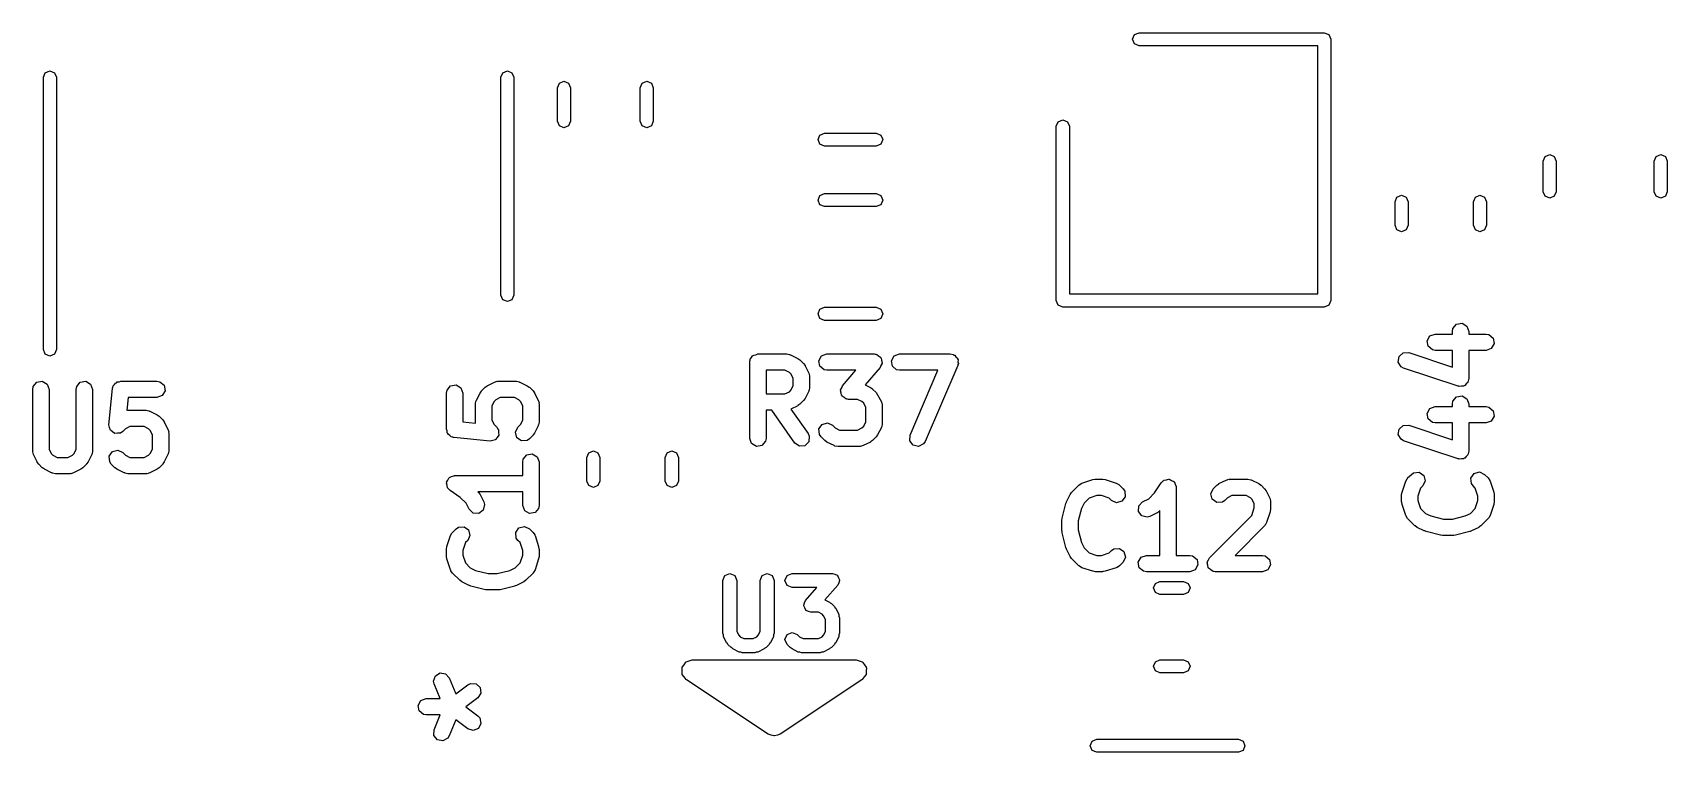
# Model space of a CAD drawing. Extents: x 72 to 186, y -144 to -85.
# Drawn here: x 168.09 to 183.1, y -103.65 to -97.04 of the extents above; entities that cross this region are included whole.
import ezdxf

# ---------------------------------------------------------------- set-up
doc = ezdxf.new("R2010")
doc.units = 0
doc.layers.add('BLACK', color=7, linetype='CONTINUOUS')

msp = doc.modelspace()

# ---------------------------------------------------------------- linework, layer by layer
at = {"layer": 'BLACK', "linetype": 'CONTINUOUS'}
for p, q in [((178.19, -97.1), (178.208, -97.0576)), ((178.208, -97.1424), (178.19, -97.1)), ((178.208, -97.0576), (178.25, -97.04)), ((178.25, -97.04), (179.95, -97.04)), ((179.95, -97.04), (179.992, -97.0576)), ((179.992, -97.0576), (180.01, -97.1)), ((180.01, -97.1), (180.01, -97.2)), ((178.25, -97.16), (178.208, -97.1424)), ((179.89, -97.16), (178.25, -97.16)), ((179.89, -97.2), (179.89, -97.16)), ((179.89, -99.44), (179.89, -97.2)), ((180.01, -97.2), (180.01, -99.5)), ((168.208, -97.4076), (168.25, -97.39)), ((168.25, -97.39), (168.292, -97.4076)), ((172.408, -97.4076), (172.45, -97.39)), ((172.45, -97.39), (172.492, -97.4076)), ((168.19, -97.45), (168.208, -97.4076)), ((168.19, -99.95), (168.19, -97.45)), ((168.292, -97.4076), (168.31, -97.45)), ((168.31, -97.45), (168.31, -99.95)), ((172.39, -97.45), (172.408, -97.4076)), ((172.39, -99.45), (172.39, -97.45)), ((172.492, -97.4076), (172.51, -97.45)), ((172.51, -97.45), (172.51, -99.45)), ((172.91, -97.5464), (172.928, -97.5039)), ((172.91, -97.8536), (172.91, -97.5464)), ((172.928, -97.5039), (172.97, -97.4864)), ((172.97, -97.4864), (173.012, -97.5039)), ((173.012, -97.5039), (173.03, -97.5464)), ((173.03, -97.5464), (173.03, -97.8536)), ((173.67, -97.5464), (173.688, -97.5039)), ((173.67, -97.8536), (173.67, -97.5464)), ((173.688, -97.5039), (173.73, -97.4864)), ((173.73, -97.4864), (173.772, -97.5039)), ((173.772, -97.5039), (173.79, -97.5464)), ((173.79, -97.5464), (173.79, -97.8536)), ((177.508, -97.8576), (177.55, -97.84)), ((177.55, -97.84), (177.592, -97.8576)), ((172.928, -97.8961), (172.91, -97.8536)), ((172.97, -97.9136), (172.928, -97.8961)), ((173.012, -97.8961), (172.97, -97.9136)), ((173.03, -97.8536), (173.012, -97.8961)), ((173.688, -97.8961), (173.67, -97.8536)), ((173.73, -97.9136), (173.688, -97.8961)), ((173.772, -97.8961), (173.73, -97.9136)), ((173.79, -97.8536), (173.772, -97.8961)), ((175.303, -98.0225), (175.32, -97.9801)), ((175.32, -97.9801), (175.363, -97.9625)), ((175.363, -97.9625), (175.837, -97.9625)), ((175.837, -97.9625), (175.88, -97.9801)), ((175.88, -97.9801), (175.897, -98.0225)), ((177.49, -97.9), (177.508, -97.8576)), ((177.49, -99.4), (177.49, -97.9)), ((177.592, -97.8576), (177.61, -97.9)), ((177.61, -97.9), (177.61, -99.4)), ((175.32, -98.0649), (175.303, -98.0225)), ((175.363, -98.0825), (175.32, -98.0649)), ((175.837, -98.0825), (175.363, -98.0825)), ((175.88, -98.0649), (175.837, -98.0825)), ((175.897, -98.0225), (175.88, -98.0649)), ((181.96, -98.2194), (181.978, -98.177)), ((181.96, -98.5006), (181.96, -98.2194)), ((181.978, -98.177), (182.02, -98.1594)), ((182.02, -98.1594), (182.062, -98.177)), ((182.062, -98.177), (182.08, -98.2194)), ((182.08, -98.2194), (182.08, -98.5006)), ((182.98, -98.2194), (182.998, -98.177)), ((182.98, -98.5006), (182.98, -98.2194)), ((182.998, -98.177), (183.04, -98.1594)), ((183.04, -98.1594), (183.082, -98.177)), ((183.082, -98.177), (183.1, -98.2194)), ((183.1, -98.2194), (183.1, -98.5006)), ((175.303, -98.5775), (175.32, -98.5351)), ((175.32, -98.6199), (175.303, -98.5775)), ((175.32, -98.5351), (175.363, -98.5175)), ((175.363, -98.5175), (175.837, -98.5175)), ((175.837, -98.5175), (175.88, -98.5351)), ((175.88, -98.5351), (175.897, -98.5775)), ((175.897, -98.5775), (175.88, -98.6199)), ((180.6, -98.5922), (180.618, -98.5497)), ((180.6, -98.8078), (180.6, -98.5922)), ((180.618, -98.5497), (180.66, -98.5322)), ((180.66, -98.5322), (180.702, -98.5497)), ((180.702, -98.5497), (180.72, -98.5922)), ((180.72, -98.5922), (180.72, -98.8078)), ((181.32, -98.5922), (181.338, -98.5497)), ((181.32, -98.8078), (181.32, -98.5922)), ((181.338, -98.5497), (181.38, -98.5322)), ((181.38, -98.5322), (181.422, -98.5497)), ((181.422, -98.5497), (181.44, -98.5922)), ((181.44, -98.5922), (181.44, -98.8078)), ((181.978, -98.543), (181.96, -98.5006)), ((182.02, -98.5606), (181.978, -98.543)), ((182.062, -98.543), (182.02, -98.5606)), ((182.08, -98.5006), (182.062, -98.543)), ((182.998, -98.543), (182.98, -98.5006)), ((183.04, -98.5606), (182.998, -98.543)), ((183.082, -98.543), (183.04, -98.5606)), ((183.1, -98.5006), (183.082, -98.543)), ((175.363, -98.6375), (175.32, -98.6199)), ((175.837, -98.6375), (175.363, -98.6375)), ((175.88, -98.6199), (175.837, -98.6375)), ((180.618, -98.8503), (180.6, -98.8078)), ((180.66, -98.8678), (180.618, -98.8503)), ((180.702, -98.8503), (180.66, -98.8678)), ((180.72, -98.8078), (180.702, -98.8503)), ((181.338, -98.8503), (181.32, -98.8078)), ((181.38, -98.8678), (181.338, -98.8503)), ((181.422, -98.8503), (181.38, -98.8678)), ((181.44, -98.8078), (181.422, -98.8503)), ((172.408, -99.4924), (172.39, -99.45)), ((172.45, -99.51), (172.408, -99.4924)), ((172.492, -99.4924), (172.45, -99.51)), ((172.51, -99.45), (172.492, -99.4924)), ((177.49, -99.5), (177.49, -99.4)), ((177.508, -99.5424), (177.49, -99.5)), ((177.61, -99.4), (177.61, -99.44)), ((177.61, -99.44), (179.89, -99.44)), ((180.01, -99.5), (179.992, -99.5424)), ((175.303, -99.6225), (175.32, -99.5801)), ((175.32, -99.6649), (175.303, -99.6225)), ((175.32, -99.5801), (175.363, -99.5625)), ((175.363, -99.5625), (175.837, -99.5625)), ((175.837, -99.5625), (175.88, -99.5801)), ((175.88, -99.5801), (175.897, -99.6225)), ((175.897, -99.6225), (175.88, -99.6649)), ((177.55, -99.56), (177.508, -99.5424)), ((179.95, -99.56), (177.55, -99.56)), ((179.992, -99.5424), (179.95, -99.56)), ((175.363, -99.6825), (175.32, -99.6649)), ((175.837, -99.6825), (175.363, -99.6825)), ((175.88, -99.6649), (175.837, -99.6825)), ((181.128, -99.7833), (181.132, -99.7577)), ((181.128, -99.8083), (181.128, -99.7833)), ((181.132, -99.7577), (181.165, -99.7184)), ((181.165, -99.7184), (181.216, -99.7095)), ((181.216, -99.7095), (181.26, -99.7351)), ((181.26, -99.7351), (181.278, -99.7833)), ((181.278, -99.7833), (181.278, -99.8083)), ((168.208, -99.9924), (168.19, -99.95)), ((168.31, -99.95), (168.292, -99.9924)), ((180.896, -99.8703), (180.921, -99.8259)), ((180.904, -99.9208), (180.896, -99.8703)), ((180.944, -99.9538), (180.904, -99.9208)), ((180.921, -99.8259), (180.969, -99.8083)), ((180.969, -99.8083), (181.128, -99.8083)), ((181.278, -99.8083), (181.436, -99.8083)), ((181.436, -99.8083), (181.462, -99.8129)), ((181.484, -99.9408), (181.436, -99.9583)), ((181.462, -99.8129), (181.501, -99.8458)), ((181.51, -99.8964), (181.484, -99.9408)), ((181.501, -99.8458), (181.51, -99.8964)), ((168.25, -100.01), (168.208, -99.9924)), ((168.292, -99.9924), (168.25, -100.01)), ((174.675, -100.066), (174.677, -100.056)), ((174.675, -100.766), (174.675, -100.066)), ((174.676, -100.053), (174.678, -100.05)), ((174.677, -100.056), (174.676, -100.053)), ((174.678, -100.05), (174.68, -100.04)), ((174.68, -100.04), (174.692, -100.025)), ((174.692, -100.025), (174.702, -100.009)), ((174.702, -100.009), (174.708, -100.006)), ((174.708, -100.006), (174.712, -100.001)), ((174.712, -100.001), (174.732, -99.9977)), ((174.732, -99.9977), (174.75, -99.991)), ((174.75, -99.991), (175.017, -99.991)), ((175.017, -99.991), (175.042, -99.9956)), ((175.042, -99.9956), (175.046, -99.9984)), ((175.046, -99.9984), (175.05, -99.999)), ((175.05, -99.999), (175.117, -100.032)), ((175.117, -100.032), (175.135, -100.046)), ((175.135, -100.046), (175.136, -100.046)), ((175.136, -100.046), (175.17, -100.08)), ((175.17, -100.08), (175.183, -100.098)), ((175.183, -100.098), (175.184, -100.099)), ((175.184, -100.099), (175.217, -100.166)), ((175.309, -100.053), (175.335, -100.009)), ((175.318, -100.104), (175.309, -100.053)), ((175.335, -100.009), (175.383, -99.991)), ((175.383, -99.991), (175.817, -99.991)), ((175.817, -99.991), (175.828, -99.993)), ((175.828, -99.993), (175.831, -99.9925)), ((175.831, -99.9925), (175.834, -99.9941)), ((175.834, -99.9941), (175.842, -99.9956)), ((175.842, -99.9956), (175.858, -100.009)), ((175.858, -100.009), (175.875, -100.019)), ((175.88, -100.097), (175.873, -100.115)), ((175.875, -100.019), (175.877, -100.025)), ((175.877, -100.025), (175.882, -100.029)), ((175.891, -100.079), (175.88, -100.097)), ((175.882, -100.029), (175.885, -100.048)), ((175.885, -100.048), (175.892, -100.068)), ((175.892, -100.068), (175.889, -100.073)), ((175.889, -100.073), (175.891, -100.079)), ((175.976, -100.053), (176.002, -100.009)), ((175.985, -100.104), (175.976, -100.053)), ((176.002, -100.009), (176.05, -99.991)), ((176.05, -99.991), (176.517, -99.991)), ((176.586, -100.096), (176.286, -100.796)), ((176.517, -99.991), (176.542, -99.9956)), ((176.542, -99.9956), (176.549, -100.001)), ((176.549, -100.001), (176.558, -100.003)), ((176.558, -100.003), (176.568, -100.017)), ((176.568, -100.017), (176.582, -100.029)), ((176.582, -100.029), (176.583, -100.037)), ((176.583, -100.037), (176.588, -100.044)), ((176.591, -100.079), (176.586, -100.087)), ((176.586, -100.087), (176.586, -100.096)), ((176.588, -100.044), (176.587, -100.062)), ((176.587, -100.062), (176.591, -100.079)), ((180.629, -100.065), (180.637, -100.014)), ((180.656, -100.109), (180.629, -100.065)), ((180.637, -100.014), (180.675, -99.9802)), ((180.675, -99.9802), (180.726, -99.9788)), ((180.726, -99.9788), (181.128, -100.113)), ((180.969, -99.9583), (180.944, -99.9538)), ((181.128, -99.9583), (180.969, -99.9583)), ((181.128, -100.113), (181.128, -99.9583)), ((181.436, -99.9583), (181.278, -99.9583)), ((181.278, -99.9583), (181.278, -100.217)), ((168.096, -100.29), (168.129, -100.251)), ((168.129, -100.251), (168.18, -100.242)), ((168.18, -100.242), (168.224, -100.268)), ((168.496, -100.29), (168.529, -100.251)), ((168.529, -100.251), (168.58, -100.242)), ((168.58, -100.242), (168.624, -100.268)), ((168.862, -100.255), (168.869, -100.248)), ((168.869, -100.248), (168.885, -100.246)), ((168.885, -100.246), (168.9, -100.241)), ((168.9, -100.241), (169.233, -100.241)), ((169.233, -100.241), (169.259, -100.246)), ((169.259, -100.246), (169.298, -100.279)), ((172.266, -100.283), (172.332, -100.25)), ((172.332, -100.25), (172.357, -100.242)), ((172.357, -100.242), (172.362, -100.243)), ((172.362, -100.243), (172.366, -100.242)), ((172.366, -100.242), (172.533, -100.242)), ((172.533, -100.242), (172.558, -100.246)), ((172.558, -100.246), (172.562, -100.249)), ((172.562, -100.249), (172.566, -100.25)), ((172.566, -100.25), (172.633, -100.283)), ((174.999, -100.141), (174.825, -100.141)), ((174.825, -100.141), (174.825, -100.358)), ((175.039, -100.161), (174.999, -100.141)), ((175.055, -100.177), (175.039, -100.161)), ((175.075, -100.217), (175.055, -100.177)), ((175.075, -100.282), (175.075, -100.217)), ((175.217, -100.166), (175.225, -100.191)), ((175.225, -100.191), (175.223, -100.195)), ((175.223, -100.195), (175.225, -100.199)), ((175.225, -100.199), (175.225, -100.299)), ((175.358, -100.137), (175.318, -100.104)), ((175.383, -100.141), (175.358, -100.137)), ((175.651, -100.141), (175.383, -100.141)), ((175.527, -100.283), (175.651, -100.141)), ((175.873, -100.115), (175.734, -100.274)), ((176.024, -100.137), (175.985, -100.104)), ((176.05, -100.141), (176.024, -100.137)), ((176.403, -100.141), (176.05, -100.141)), ((176.148, -100.736), (176.403, -100.141)), ((180.679, -100.121), (180.656, -100.109)), ((181.179, -100.288), (180.679, -100.121)), ((181.269, -100.252), (181.253, -100.266)), ((181.273, -100.242), (181.269, -100.247)), ((181.269, -100.247), (181.269, -100.252)), ((181.278, -100.217), (181.273, -100.242)), ((168.092, -100.316), (168.096, -100.29)), ((168.092, -100.883), (168.092, -100.316)), ((168.224, -100.268), (168.242, -100.316)), ((168.242, -100.316), (168.242, -100.865)), ((168.492, -100.316), (168.496, -100.29)), ((168.492, -100.865), (168.492, -100.316)), ((168.624, -100.268), (168.642, -100.316)), ((168.642, -100.316), (168.642, -100.883)), ((168.792, -100.642), (168.825, -100.309)), ((168.825, -100.309), (168.826, -100.305)), ((168.826, -100.303), (168.828, -100.3)), ((168.826, -100.305), (168.826, -100.303)), ((168.828, -100.3), (168.832, -100.283)), ((168.832, -100.283), (168.844, -100.272)), ((168.844, -100.272), (168.852, -100.259)), ((168.852, -100.259), (168.862, -100.255)), ((168.968, -100.391), (168.956, -100.509)), ((169.233, -100.391), (168.968, -100.391)), ((169.282, -100.373), (169.233, -100.391)), ((169.307, -100.329), (169.282, -100.373)), ((169.298, -100.279), (169.307, -100.329)), ((171.891, -100.35), (171.896, -100.324)), ((171.891, -100.683), (171.891, -100.35)), ((171.896, -100.324), (171.929, -100.285)), ((171.929, -100.285), (171.979, -100.276)), ((171.979, -100.276), (172.023, -100.302)), ((172.023, -100.302), (172.041, -100.35)), ((172.041, -100.35), (172.041, -100.615)), ((172.166, -100.416), (172.199, -100.35)), ((172.199, -100.35), (172.212, -100.332)), ((172.212, -100.332), (172.213, -100.33)), ((172.213, -100.33), (172.246, -100.297)), ((172.246, -100.297), (172.265, -100.284)), ((172.265, -100.284), (172.266, -100.283)), ((172.384, -100.392), (172.344, -100.412)), ((172.515, -100.392), (172.384, -100.392)), ((172.555, -100.412), (172.515, -100.392)), ((172.633, -100.283), (172.651, -100.296)), ((172.651, -100.296), (172.652, -100.297)), ((172.652, -100.297), (172.686, -100.33)), ((172.686, -100.33), (172.699, -100.349)), ((172.699, -100.349), (172.7, -100.35)), ((172.7, -100.35), (172.733, -100.416)), ((174.825, -100.358), (174.999, -100.358)), ((174.999, -100.358), (175.039, -100.338)), ((175.039, -100.338), (175.055, -100.322)), ((175.055, -100.322), (175.075, -100.282)), ((175.184, -100.4), (175.17, -100.418)), ((175.217, -100.333), (175.184, -100.4)), ((175.218, -100.328), (175.217, -100.333)), ((175.22, -100.325), (175.218, -100.328)), ((175.225, -100.299), (175.22, -100.325)), ((175.508, -100.331), (175.511, -100.326)), ((175.515, -100.35), (175.508, -100.331)), ((175.509, -100.32), (175.52, -100.302)), ((175.511, -100.326), (175.509, -100.32)), ((175.518, -100.37), (175.515, -100.35)), ((175.523, -100.374), (175.518, -100.37)), ((175.52, -100.302), (175.527, -100.283)), ((175.525, -100.38), (175.523, -100.374)), ((175.542, -100.39), (175.525, -100.38)), ((175.558, -100.403), (175.542, -100.39)), ((175.566, -100.405), (175.558, -100.403)), ((175.734, -100.274), (175.784, -100.299)), ((175.784, -100.299), (175.802, -100.312)), ((175.802, -100.312), (175.803, -100.313)), ((175.803, -100.313), (175.836, -100.346)), ((175.836, -100.346), (175.849, -100.365)), ((175.849, -100.365), (175.85, -100.366)), ((175.85, -100.366), (175.884, -100.432)), ((181.132, -100.424), (181.165, -100.385)), ((181.165, -100.385), (181.216, -100.376)), ((181.185, -100.288), (181.179, -100.288)), ((181.19, -100.291), (181.185, -100.288)), ((181.21, -100.287), (181.19, -100.291)), ((181.23, -100.286), (181.21, -100.287)), ((181.216, -100.376), (181.26, -100.402)), ((181.235, -100.283), (181.23, -100.286)), ((181.24, -100.282), (181.235, -100.283)), ((181.253, -100.266), (181.24, -100.282)), ((181.26, -100.402), (181.278, -100.45)), ((168.956, -100.509), (168.958, -100.508)), ((168.958, -100.508), (168.962, -100.509)), ((168.962, -100.509), (168.967, -100.508)), ((168.967, -100.508), (169.133, -100.508)), ((169.133, -100.508), (169.159, -100.512)), ((169.159, -100.512), (169.162, -100.515)), ((169.162, -100.515), (169.167, -100.516)), ((169.167, -100.516), (169.234, -100.549)), ((169.234, -100.549), (169.252, -100.562)), ((172.158, -100.45), (172.162, -100.424)), ((172.158, -100.617), (172.158, -100.45)), ((172.162, -100.424), (172.165, -100.421)), ((172.165, -100.421), (172.166, -100.416)), ((172.328, -100.428), (172.308, -100.468)), ((172.308, -100.468), (172.308, -100.599)), ((172.344, -100.412), (172.328, -100.428)), ((172.571, -100.428), (172.555, -100.412)), ((172.591, -100.468), (172.571, -100.428)), ((172.591, -100.599), (172.591, -100.468)), ((172.733, -100.416), (172.741, -100.441)), ((172.741, -100.441), (172.739, -100.446)), ((172.739, -100.446), (172.741, -100.45)), ((172.741, -100.45), (172.741, -100.617)), ((174.878, -100.508), (174.825, -100.508)), ((174.825, -100.508), (174.825, -100.766)), ((175.089, -100.809), (174.878, -100.508)), ((175.117, -100.466), (175.054, -100.498)), ((175.054, -100.498), (175.211, -100.723)), ((175.118, -100.465), (175.117, -100.466)), ((175.136, -100.452), (175.118, -100.465)), ((175.17, -100.419), (175.136, -100.452)), ((175.17, -100.418), (175.17, -100.419)), ((175.569, -100.406), (175.566, -100.405)), ((175.572, -100.406), (175.569, -100.406)), ((175.583, -100.408), (175.572, -100.406)), ((175.666, -100.408), (175.583, -100.408)), ((175.706, -100.428), (175.666, -100.408)), ((175.722, -100.444), (175.706, -100.428)), ((175.742, -100.484), (175.722, -100.444)), ((175.742, -100.615), (175.742, -100.484)), ((175.884, -100.432), (175.891, -100.457)), ((175.891, -100.457), (175.89, -100.462)), ((175.89, -100.462), (175.892, -100.466)), ((175.892, -100.466), (175.892, -100.633)), ((180.896, -100.537), (180.921, -100.493)), ((180.904, -100.587), (180.896, -100.537)), ((180.921, -100.493), (180.969, -100.475)), ((180.969, -100.475), (181.128, -100.475)), ((181.128, -100.45), (181.132, -100.424)), ((181.128, -100.475), (181.128, -100.45)), ((181.278, -100.45), (181.278, -100.475)), ((181.278, -100.475), (181.436, -100.475)), ((181.436, -100.475), (181.462, -100.48)), ((181.462, -100.48), (181.501, -100.512)), ((181.501, -100.512), (181.51, -100.563)), ((168.792, -100.643), (168.792, -100.642)), ((168.792, -100.642), (168.792, -100.642)), ((168.798, -100.667), (168.792, -100.643)), ((168.805, -100.692), (168.798, -100.667)), ((168.826, -100.707), (168.805, -100.692)), ((168.805, -100.692), (168.805, -100.692)), ((168.805, -100.692), (168.805, -100.692)), ((168.92, -100.702), (168.898, -100.717)), ((168.944, -100.678), (168.92, -100.702)), ((168.984, -100.658), (168.944, -100.678)), ((169.116, -100.658), (168.984, -100.658)), ((169.156, -100.678), (169.116, -100.658)), ((169.172, -100.694), (169.156, -100.678)), ((169.192, -100.734), (169.172, -100.694)), ((169.252, -100.562), (169.253, -100.563)), ((169.253, -100.563), (169.286, -100.596)), ((169.286, -100.596), (169.299, -100.615)), ((169.299, -100.615), (169.3, -100.616)), ((169.3, -100.616), (169.334, -100.682)), ((169.334, -100.682), (169.341, -100.707)), ((171.896, -100.698), (171.891, -100.683)), ((171.898, -100.714), (171.896, -100.698)), ((172.041, -100.615), (172.159, -100.627)), ((172.159, -100.621), (172.158, -100.617)), ((172.158, -100.625), (172.159, -100.621)), ((172.159, -100.627), (172.158, -100.625)), ((172.308, -100.599), (172.328, -100.639)), ((172.328, -100.639), (172.352, -100.664)), ((172.352, -100.664), (172.367, -100.685)), ((172.367, -100.685), (172.367, -100.685)), ((172.367, -100.685), (172.368, -100.686)), ((172.368, -100.686), (172.37, -100.711)), ((172.525, -100.71), (172.546, -100.664)), ((172.546, -100.664), (172.571, -100.639)), ((172.571, -100.639), (172.591, -100.599)), ((172.733, -100.65), (172.7, -100.717)), ((172.734, -100.646), (172.733, -100.65)), ((172.737, -100.642), (172.734, -100.646)), ((172.741, -100.617), (172.737, -100.642)), ((175.311, -100.68), (175.34, -100.638)), ((175.315, -100.731), (175.311, -100.68)), ((175.34, -100.638), (175.39, -100.625)), ((175.39, -100.625), (175.436, -100.646)), ((175.436, -100.646), (175.461, -100.671)), ((175.461, -100.671), (175.501, -100.691)), ((175.501, -100.691), (175.666, -100.691)), ((175.666, -100.691), (175.706, -100.671)), ((175.706, -100.671), (175.722, -100.655)), ((175.722, -100.655), (175.742, -100.615)), ((175.884, -100.666), (175.85, -100.733)), ((175.887, -100.658), (175.884, -100.662)), ((175.884, -100.662), (175.884, -100.666)), ((175.892, -100.633), (175.887, -100.658)), ((180.629, -100.732), (180.637, -100.681)), ((180.637, -100.681), (180.675, -100.647)), ((180.675, -100.647), (180.726, -100.646)), ((180.726, -100.646), (181.128, -100.779)), ((180.944, -100.62), (180.904, -100.587)), ((180.969, -100.625), (180.944, -100.62)), ((181.128, -100.625), (180.969, -100.625)), ((181.128, -100.779), (181.128, -100.625)), ((181.436, -100.625), (181.278, -100.625)), ((181.278, -100.625), (181.278, -100.883)), ((181.484, -100.607), (181.436, -100.625)), ((181.51, -100.563), (181.484, -100.607)), ((168.846, -100.722), (168.826, -100.707)), ((168.847, -100.722), (168.846, -100.722)), ((168.872, -100.72), (168.847, -100.722)), ((168.847, -100.722), (168.847, -100.722)), ((168.898, -100.718), (168.872, -100.72)), ((168.898, -100.717), (168.898, -100.717)), ((168.898, -100.717), (168.898, -100.718)), ((169.192, -100.865), (169.192, -100.734)), ((169.341, -100.707), (169.34, -100.712)), ((169.34, -100.712), (169.342, -100.716)), ((169.342, -100.716), (169.342, -100.883)), ((171.905, -100.722), (171.898, -100.714)), ((171.909, -100.732), (171.905, -100.722)), ((171.922, -100.74), (171.909, -100.732)), ((171.933, -100.751), (171.922, -100.74)), ((171.95, -100.756), (171.933, -100.751)), ((171.953, -100.757), (171.95, -100.756)), ((171.955, -100.757), (171.953, -100.757)), ((171.959, -100.758), (171.955, -100.757)), ((172.292, -100.791), (171.959, -100.758)), ((172.293, -100.791), (172.292, -100.791)), ((172.292, -100.791), (172.292, -100.791)), ((172.317, -100.785), (172.293, -100.791)), ((172.342, -100.779), (172.317, -100.785)), ((172.357, -100.757), (172.342, -100.778)), ((172.342, -100.778), (172.342, -100.778)), ((172.342, -100.778), (172.342, -100.779)), ((172.372, -100.737), (172.357, -100.757)), ((172.37, -100.711), (172.372, -100.736)), ((172.372, -100.736), (172.372, -100.736)), ((172.372, -100.736), (172.372, -100.737)), ((172.538, -100.76), (172.525, -100.71)), ((172.58, -100.789), (172.538, -100.76)), ((172.631, -100.785), (172.58, -100.789)), ((172.652, -100.77), (172.631, -100.785)), ((172.686, -100.736), (172.652, -100.77)), ((172.7, -100.717), (172.686, -100.735)), ((172.686, -100.735), (172.686, -100.736)), ((174.693, -100.814), (174.675, -100.766)), ((174.737, -100.84), (174.693, -100.814)), ((174.787, -100.831), (174.737, -100.84)), ((174.82, -100.792), (174.787, -100.831)), ((174.825, -100.766), (174.82, -100.792)), ((175.131, -100.838), (175.089, -100.809)), ((175.182, -100.834), (175.131, -100.838)), ((175.218, -100.798), (175.182, -100.834)), ((175.211, -100.723), (175.222, -100.747)), ((175.222, -100.747), (175.218, -100.798)), ((175.33, -100.752), (175.315, -100.731)), ((175.364, -100.786), (175.33, -100.752)), ((175.365, -100.786), (175.364, -100.786)), ((175.383, -100.8), (175.365, -100.786)), ((175.45, -100.833), (175.383, -100.8)), ((175.454, -100.834), (175.45, -100.833)), ((175.458, -100.837), (175.454, -100.834)), ((175.483, -100.841), (175.458, -100.837)), ((175.683, -100.841), (175.483, -100.841)), ((175.688, -100.839), (175.683, -100.841)), ((175.692, -100.841), (175.688, -100.839)), ((175.717, -100.833), (175.692, -100.841)), ((175.784, -100.8), (175.717, -100.833)), ((175.785, -100.799), (175.784, -100.8)), ((175.803, -100.786), (175.785, -100.799)), ((175.836, -100.752), (175.803, -100.786)), ((175.837, -100.751), (175.836, -100.752)), ((175.85, -100.733), (175.837, -100.751)), ((176.145, -100.788), (176.148, -100.736)), ((176.176, -100.829), (176.145, -100.788)), ((176.226, -100.841), (176.176, -100.829)), ((176.271, -100.817), (176.226, -100.841)), ((176.286, -100.796), (176.271, -100.817)), ((180.656, -100.775), (180.629, -100.732)), ((180.679, -100.788), (180.656, -100.775)), ((181.179, -100.954), (180.679, -100.788)), ((168.093, -100.887), (168.092, -100.883)), ((168.092, -100.891), (168.093, -100.887)), ((168.1, -100.916), (168.092, -100.891)), ((168.133, -100.983), (168.1, -100.916)), ((168.134, -100.984), (168.133, -100.983)), ((168.147, -101.002), (168.134, -100.984)), ((168.18, -101.036), (168.147, -101.002)), ((168.242, -100.865), (168.262, -100.905)), ((168.262, -100.905), (168.278, -100.921)), ((168.278, -100.921), (168.318, -100.941)), ((168.318, -100.941), (168.416, -100.941)), ((168.416, -100.941), (168.456, -100.921)), ((168.456, -100.921), (168.472, -100.905)), ((168.472, -100.905), (168.492, -100.865)), ((168.586, -101.002), (168.553, -101.036)), ((168.587, -101.001), (168.586, -101.002)), ((168.6, -100.983), (168.587, -101.001)), ((168.634, -100.916), (168.6, -100.983)), ((168.637, -100.908), (168.634, -100.912)), ((168.634, -100.912), (168.634, -100.916)), ((168.642, -100.883), (168.637, -100.908)), ((168.794, -100.93), (168.824, -100.888)), ((168.799, -100.981), (168.794, -100.93)), ((168.814, -101.002), (168.799, -100.981)), ((168.847, -101.036), (168.814, -101.002)), ((168.824, -100.888), (168.873, -100.875)), ((168.873, -100.875), (168.92, -100.896)), ((168.92, -100.896), (168.944, -100.921)), ((168.944, -100.921), (168.984, -100.941)), ((168.984, -100.941), (169.116, -100.941)), ((169.116, -100.941), (169.156, -100.921)), ((169.156, -100.921), (169.172, -100.905)), ((169.172, -100.905), (169.192, -100.865)), ((169.286, -101.002), (169.253, -101.036)), ((169.287, -101.001), (169.286, -101.002)), ((169.3, -100.983), (169.287, -101.001)), ((169.334, -100.916), (169.3, -100.983)), ((169.337, -100.908), (169.334, -100.912)), ((169.334, -100.912), (169.334, -100.916)), ((169.342, -100.883), (169.337, -100.908)), ((172.591, -100.983), (172.596, -100.958)), ((172.591, -101.108), (172.591, -100.983)), ((172.596, -100.958), (172.629, -100.918)), ((172.629, -100.918), (172.679, -100.909)), ((172.679, -100.909), (172.723, -100.935)), ((172.723, -100.935), (172.741, -100.983)), ((172.741, -100.983), (172.741, -101.383)), ((173.18, -100.942), (173.198, -100.9)), ((173.18, -101.158), (173.18, -100.942)), ((173.198, -100.9), (173.24, -100.882)), ((173.24, -100.882), (173.282, -100.9)), ((173.282, -100.9), (173.3, -100.942)), ((173.3, -100.942), (173.3, -101.158)), ((173.9, -100.942), (173.918, -100.9)), ((173.9, -101.158), (173.9, -100.942)), ((173.918, -100.9), (173.96, -100.882)), ((173.96, -100.882), (174.002, -100.9)), ((174.002, -100.9), (174.02, -100.942)), ((174.02, -100.942), (174.02, -101.158)), ((181.185, -100.954), (181.179, -100.954)), ((181.19, -100.957), (181.185, -100.954)), ((181.21, -100.954), (181.19, -100.957)), ((181.23, -100.953), (181.21, -100.954)), ((181.235, -100.949), (181.23, -100.953)), ((181.24, -100.948), (181.235, -100.949)), ((181.253, -100.933), (181.24, -100.948)), ((181.269, -100.919), (181.253, -100.933)), ((181.273, -100.909), (181.269, -100.913)), ((181.269, -100.913), (181.269, -100.919)), ((181.278, -100.883), (181.273, -100.909)), ((168.182, -101.036), (168.18, -101.036)), ((168.2, -101.05), (168.182, -101.036)), ((168.266, -101.083), (168.2, -101.05)), ((168.271, -101.084), (168.266, -101.083)), ((168.274, -101.087), (168.271, -101.084)), ((168.3, -101.091), (168.274, -101.087)), ((168.433, -101.091), (168.3, -101.091)), ((168.438, -101.089), (168.433, -101.091)), ((168.442, -101.091), (168.438, -101.089)), ((168.467, -101.083), (168.442, -101.091)), ((168.534, -101.05), (168.467, -101.083)), ((168.535, -101.049), (168.534, -101.05)), ((168.553, -101.036), (168.535, -101.049)), ((168.848, -101.036), (168.847, -101.036)), ((168.866, -101.05), (168.848, -101.036)), ((168.933, -101.083), (168.866, -101.05)), ((168.938, -101.084), (168.933, -101.083)), ((168.941, -101.087), (168.938, -101.084)), ((168.967, -101.091), (168.941, -101.087)), ((169.133, -101.091), (168.967, -101.091)), ((169.138, -101.089), (169.133, -101.091)), ((169.142, -101.091), (169.138, -101.089)), ((169.167, -101.083), (169.142, -101.091)), ((169.234, -101.05), (169.167, -101.083)), ((169.235, -101.049), (169.234, -101.05)), ((169.253, -101.036), (169.235, -101.049)), ((171.892, -101.17), (171.903, -101.151)), ((171.903, -101.151), (171.912, -101.132)), ((171.912, -101.132), (171.916, -101.13)), ((171.916, -101.13), (171.918, -101.126)), ((171.918, -101.126), (171.938, -101.118)), ((171.938, -101.118), (171.958, -101.109)), ((171.958, -101.109), (171.962, -101.11)), ((171.962, -101.11), (171.966, -101.108)), ((171.966, -101.108), (172.591, -101.108)), ((177.726, -101.178), (177.826, -101.145)), ((177.826, -101.145), (177.848, -101.142)), ((177.848, -101.142), (177.85, -101.141)), ((177.85, -101.141), (177.917, -101.141)), ((177.917, -101.141), (177.939, -101.145)), ((177.939, -101.145), (177.94, -101.145)), ((177.94, -101.145), (178.04, -101.178)), ((178.476, -101.154), (178.479, -101.151)), ((178.479, -101.151), (178.501, -101.147)), ((178.501, -101.147), (178.521, -101.141)), ((178.521, -101.141), (178.525, -101.143)), ((178.525, -101.143), (178.53, -101.142)), ((178.53, -101.142), (178.549, -101.153)), ((178.549, -101.153), (178.568, -101.162)), ((178.983, -101.182), (179.05, -101.149)), ((179.05, -101.149), (179.075, -101.142)), ((179.075, -101.142), (179.079, -101.143)), ((179.079, -101.143), (179.083, -101.141)), ((179.083, -101.141), (179.25, -101.141)), ((179.25, -101.141), (179.276, -101.146)), ((179.276, -101.146), (179.279, -101.148)), ((179.279, -101.148), (179.284, -101.149)), ((179.284, -101.149), (179.35, -101.182)), ((180.698, -101.16), (180.711, -101.137)), ((180.711, -101.137), (180.714, -101.134)), ((180.714, -101.134), (180.716, -101.13)), ((180.716, -101.13), (180.75, -101.097)), ((180.75, -101.097), (180.771, -101.082)), ((180.771, -101.082), (180.822, -101.078)), ((180.822, -101.078), (180.864, -101.107)), ((180.864, -101.107), (180.877, -101.157)), ((181.297, -101.131), (181.326, -101.089)), ((181.301, -101.182), (181.297, -101.131)), ((181.326, -101.089), (181.376, -101.075)), ((181.376, -101.075), (181.422, -101.097)), ((181.422, -101.097), (181.456, -101.13)), ((181.456, -101.13), (181.471, -101.152)), ((181.471, -101.152), (181.471, -101.156)), ((171.891, -101.179), (171.893, -101.175)), ((171.897, -101.199), (171.891, -101.179)), ((171.893, -101.175), (171.892, -101.17)), ((171.901, -101.221), (171.897, -101.199)), ((171.904, -101.224), (171.901, -101.221)), ((171.906, -101.228), (171.904, -101.224)), ((171.924, -101.246), (171.906, -101.228)), ((172.018, -101.308), (171.924, -101.246)), ((172.591, -101.258), (172.18, -101.258)), ((172.18, -101.258), (172.186, -101.264)), ((172.186, -101.264), (172.199, -101.282)), ((172.199, -101.282), (172.2, -101.283)), ((172.2, -101.283), (172.233, -101.35)), ((172.591, -101.383), (172.591, -101.258)), ((173.198, -101.2), (173.18, -101.158)), ((173.24, -101.218), (173.198, -101.2)), ((173.282, -101.2), (173.24, -101.218)), ((173.3, -101.158), (173.282, -101.2)), ((173.918, -101.2), (173.9, -101.158)), ((173.96, -101.218), (173.918, -101.2)), ((174.002, -101.2), (173.96, -101.218)), ((174.02, -101.158), (174.002, -101.2)), ((177.583, -101.349), (177.616, -101.282)), ((177.616, -101.282), (177.63, -101.264)), ((177.63, -101.263), (177.697, -101.196)), ((177.63, -101.264), (177.63, -101.263)), ((177.697, -101.196), (177.718, -101.181)), ((177.718, -101.181), (177.723, -101.181)), ((177.723, -101.181), (177.726, -101.178)), ((177.862, -101.291), (177.791, -101.315)), ((177.904, -101.291), (177.862, -101.291)), ((177.976, -101.315), (177.904, -101.291)), ((178.04, -101.178), (178.063, -101.191)), ((178.063, -101.191), (178.066, -101.194)), ((178.066, -101.194), (178.07, -101.196)), ((178.07, -101.196), (178.103, -101.23)), ((178.122, -101.302), (178.093, -101.344)), ((178.103, -101.23), (178.118, -101.251)), ((178.118, -101.251), (178.122, -101.302)), ((178.339, -101.321), (178.392, -101.268)), ((178.392, -101.268), (178.454, -101.174)), ((178.454, -101.174), (178.472, -101.156)), ((178.472, -101.156), (178.476, -101.154)), ((178.568, -101.162), (178.57, -101.166)), ((178.57, -101.166), (178.574, -101.168)), ((178.574, -101.168), (178.582, -101.188)), ((178.582, -101.188), (178.591, -101.208)), ((178.591, -101.208), (178.59, -101.212)), ((178.59, -101.212), (178.592, -101.216)), ((178.592, -101.216), (178.592, -101.841)), ((178.909, -101.276), (178.93, -101.23)), ((178.922, -101.326), (178.909, -101.276)), ((178.93, -101.23), (178.964, -101.196)), ((178.964, -101.196), (178.982, -101.183)), ((178.982, -101.183), (178.983, -101.182)), ((179.101, -101.291), (179.061, -101.311)), ((179.232, -101.291), (179.101, -101.291)), ((179.272, -101.311), (179.232, -101.291)), ((179.35, -101.182), (179.368, -101.196)), ((179.368, -101.196), (179.37, -101.196)), ((179.37, -101.196), (179.403, -101.23)), ((179.403, -101.23), (179.416, -101.248)), ((179.416, -101.248), (179.417, -101.249)), ((179.417, -101.249), (179.45, -101.316)), ((180.661, -101.283), (180.665, -101.261)), ((180.661, -101.35), (180.661, -101.283)), ((180.665, -101.26), (180.698, -101.16)), ((180.665, -101.261), (180.665, -101.26)), ((180.835, -101.224), (180.811, -101.296)), ((180.811, -101.296), (180.811, -101.338)), ((180.856, -101.203), (180.835, -101.224)), ((180.877, -101.157), (180.856, -101.203)), ((181.316, -101.203), (181.301, -101.182)), ((181.337, -101.224), (181.316, -101.203)), ((181.361, -101.296), (181.337, -101.224)), ((181.361, -101.338), (181.361, -101.296)), ((181.471, -101.156), (181.474, -101.16)), ((181.474, -101.16), (181.507, -101.26)), ((181.507, -101.26), (181.51, -101.282)), ((181.51, -101.282), (181.511, -101.283)), ((181.511, -101.283), (181.511, -101.35)), ((172.071, -101.361), (172.018, -101.308)), ((172.099, -101.417), (172.071, -101.361)), ((172.136, -101.452), (172.099, -101.417)), ((172.187, -101.455), (172.136, -101.452)), ((172.229, -101.425), (172.187, -101.455)), ((172.241, -101.375), (172.229, -101.425)), ((172.233, -101.35), (172.241, -101.375)), ((172.609, -101.432), (172.591, -101.383)), ((172.653, -101.457), (172.609, -101.432)), ((172.704, -101.448), (172.653, -101.457)), ((172.737, -101.409), (172.704, -101.448)), ((172.741, -101.383), (172.737, -101.409)), ((177.544, -101.498), (177.577, -101.365)), ((177.577, -101.365), (177.583, -101.353)), ((177.583, -101.353), (177.583, -101.349)), ((177.721, -101.409), (177.692, -101.525)), ((177.745, -101.36), (177.721, -101.409)), ((177.791, -101.315), (177.745, -101.36)), ((177.997, -101.336), (177.976, -101.315)), ((178.043, -101.357), (177.997, -101.336)), ((178.093, -101.344), (178.043, -101.357)), ((178.245, -101.437), (178.248, -101.386)), ((178.275, -101.479), (178.245, -101.437)), ((178.248, -101.386), (178.283, -101.349)), ((178.283, -101.349), (178.339, -101.321)), ((178.417, -101.45), (178.35, -101.483)), ((178.418, -101.449), (178.417, -101.45)), ((178.436, -101.436), (178.418, -101.449)), ((178.442, -101.43), (178.436, -101.436)), ((178.442, -101.841), (178.442, -101.43)), ((178.964, -101.355), (178.922, -101.326)), ((179.015, -101.351), (178.964, -101.355)), ((179.036, -101.336), (179.015, -101.351)), ((179.061, -101.311), (179.036, -101.336)), ((179.288, -101.327), (179.272, -101.311)), ((179.284, -101.476), (179.308, -101.404)), ((179.308, -101.367), (179.288, -101.327)), ((179.308, -101.404), (179.308, -101.367)), ((179.454, -101.44), (179.421, -101.54)), ((179.45, -101.316), (179.458, -101.341)), ((179.458, -101.416), (179.454, -101.438)), ((179.454, -101.438), (179.454, -101.44)), ((179.458, -101.341), (179.457, -101.345)), ((179.457, -101.345), (179.458, -101.349)), ((179.458, -101.349), (179.458, -101.416)), ((180.662, -101.352), (180.661, -101.35)), ((180.665, -101.374), (180.662, -101.352)), ((180.698, -101.474), (180.665, -101.374)), ((180.811, -101.338), (180.835, -101.409)), ((180.835, -101.409), (180.88, -101.455)), ((181.292, -101.455), (181.337, -101.409)), ((181.337, -101.409), (181.361, -101.338)), ((181.507, -101.374), (181.474, -101.474)), ((181.511, -101.35), (181.507, -101.372)), ((181.507, -101.372), (181.507, -101.374)), ((171.946, -101.63), (171.98, -101.597)), ((171.98, -101.597), (172.001, -101.582)), ((172.001, -101.582), (172.052, -101.578)), ((172.052, -101.578), (172.094, -101.607)), ((172.527, -101.631), (172.556, -101.589)), ((172.556, -101.589), (172.606, -101.575)), ((172.606, -101.575), (172.652, -101.597)), ((172.652, -101.597), (172.686, -101.63)), ((177.542, -101.516), (177.544, -101.501)), ((177.542, -101.616), (177.542, -101.516)), ((177.544, -101.501), (177.544, -101.498)), ((177.692, -101.525), (177.692, -101.607)), ((178.325, -101.491), (178.275, -101.479)), ((178.35, -101.483), (178.325, -101.491)), ((178.897, -101.863), (179.284, -101.476)), ((179.403, -101.569), (179.131, -101.841)), ((179.405, -101.565), (179.403, -101.569)), ((179.409, -101.563), (179.405, -101.565)), ((179.421, -101.54), (179.409, -101.563)), ((180.701, -101.477), (180.698, -101.474)), ((180.701, -101.482), (180.701, -101.477)), ((180.716, -101.503), (180.701, -101.482)), ((180.783, -101.57), (180.716, -101.503)), ((180.784, -101.57), (180.783, -101.57)), ((180.802, -101.584), (180.784, -101.57)), ((180.869, -101.617), (180.802, -101.584)), ((180.88, -101.455), (180.929, -101.479)), ((180.929, -101.479), (181.045, -101.508)), ((181.045, -101.508), (181.127, -101.508)), ((181.127, -101.508), (181.243, -101.479)), ((181.243, -101.479), (181.292, -101.455)), ((181.37, -101.584), (181.303, -101.617)), ((181.371, -101.583), (181.37, -101.584)), ((181.389, -101.57), (181.371, -101.583)), ((181.456, -101.503), (181.389, -101.57)), ((181.458, -101.499), (181.456, -101.503)), ((181.461, -101.497), (181.458, -101.499)), ((181.474, -101.474), (181.461, -101.497)), ((171.895, -101.76), (171.928, -101.66)), ((171.928, -101.66), (171.941, -101.637)), ((171.941, -101.637), (171.944, -101.634)), ((171.944, -101.634), (171.946, -101.63)), ((172.065, -101.724), (172.041, -101.796)), ((172.086, -101.703), (172.065, -101.724)), ((172.107, -101.657), (172.086, -101.703)), ((172.094, -101.607), (172.107, -101.657)), ((172.531, -101.682), (172.527, -101.631)), ((172.546, -101.703), (172.531, -101.682)), ((172.567, -101.724), (172.546, -101.703)), ((172.591, -101.796), (172.567, -101.724)), ((172.686, -101.63), (172.701, -101.652)), ((172.701, -101.652), (172.701, -101.656)), ((172.701, -101.656), (172.704, -101.66)), ((172.704, -101.66), (172.737, -101.76)), ((177.543, -101.619), (177.542, -101.616)), ((177.544, -101.634), (177.543, -101.619)), ((177.577, -101.768), (177.544, -101.634)), ((177.692, -101.607), (177.721, -101.723)), ((177.721, -101.723), (177.745, -101.772)), ((180.873, -101.617), (180.869, -101.617)), ((180.885, -101.623), (180.873, -101.617)), ((181.018, -101.656), (180.885, -101.623)), ((181.021, -101.656), (181.018, -101.656)), ((181.036, -101.658), (181.021, -101.656)), ((181.136, -101.658), (181.036, -101.658)), ((181.139, -101.657), (181.136, -101.658)), ((181.154, -101.656), (181.139, -101.657)), ((181.288, -101.623), (181.154, -101.656)), ((181.29, -101.621), (181.288, -101.623)), ((181.303, -101.617), (181.29, -101.621)), ((171.891, -101.783), (171.895, -101.761)), ((171.891, -101.85), (171.891, -101.783)), ((171.892, -101.852), (171.891, -101.85)), ((171.895, -101.874), (171.892, -101.852)), ((171.895, -101.761), (171.895, -101.76)), ((171.928, -101.974), (171.895, -101.874)), ((172.041, -101.796), (172.041, -101.838)), ((172.041, -101.838), (172.065, -101.909)), ((172.567, -101.909), (172.591, -101.838)), ((172.591, -101.838), (172.591, -101.796)), ((172.737, -101.874), (172.704, -101.974)), ((172.737, -101.76), (172.74, -101.782)), ((172.741, -101.85), (172.737, -101.872)), ((172.737, -101.872), (172.737, -101.874)), ((172.74, -101.782), (172.741, -101.783)), ((172.741, -101.783), (172.741, -101.85)), ((177.579, -101.77), (177.577, -101.768)), ((177.583, -101.783), (177.579, -101.77)), ((177.616, -101.85), (177.583, -101.783)), ((177.617, -101.851), (177.616, -101.85)), ((177.63, -101.869), (177.617, -101.851)), ((177.697, -101.936), (177.63, -101.869)), ((177.745, -101.772), (177.791, -101.817)), ((177.791, -101.817), (177.862, -101.841)), ((177.862, -101.841), (177.904, -101.841)), ((177.904, -101.841), (177.976, -101.817)), ((177.976, -101.817), (177.997, -101.796)), ((177.997, -101.796), (178.018, -101.781)), ((178.018, -101.781), (178.069, -101.777)), ((178.069, -101.777), (178.111, -101.806)), ((178.103, -101.902), (178.07, -101.936)), ((178.125, -101.856), (178.103, -101.902)), ((178.111, -101.806), (178.125, -101.856)), ((178.243, -101.903), (178.268, -101.859)), ((178.252, -101.954), (178.243, -101.903)), ((178.268, -101.859), (178.317, -101.841)), ((178.317, -101.841), (178.442, -101.841)), ((178.592, -101.841), (178.717, -101.841)), ((178.717, -101.841), (178.742, -101.846)), ((178.742, -101.846), (178.782, -101.879)), ((178.782, -101.879), (178.791, -101.929)), ((178.876, -101.903), (178.887, -101.883)), ((178.877, -101.906), (178.876, -101.903)), ((178.887, -101.883), (178.897, -101.863)), ((179.131, -101.841), (179.383, -101.841)), ((179.383, -101.841), (179.409, -101.846)), ((179.409, -101.846), (179.448, -101.879)), ((179.448, -101.879), (179.457, -101.929)), ((171.931, -101.977), (171.928, -101.974)), ((171.931, -101.982), (171.931, -101.977)), ((171.946, -102.003), (171.931, -101.982)), ((172.013, -102.07), (171.946, -102.003)), ((172.065, -101.909), (172.11, -101.955)), ((172.11, -101.955), (172.159, -101.979)), ((172.159, -101.979), (172.275, -102.008)), ((172.275, -102.008), (172.357, -102.008)), ((172.357, -102.008), (172.473, -101.979)), ((172.473, -101.979), (172.522, -101.955)), ((172.522, -101.955), (172.567, -101.909)), ((172.686, -102.003), (172.619, -102.07)), ((172.688, -101.999), (172.686, -102.003)), ((172.691, -101.997), (172.688, -101.999)), ((172.704, -101.974), (172.691, -101.997)), ((174.428, -102.071), (174.447, -102.025)), ((174.447, -102.025), (174.493, -102.006)), ((174.493, -102.006), (174.539, -102.025)), ((174.539, -102.025), (174.558, -102.071)), ((174.771, -102.071), (174.79, -102.025)), ((174.79, -102.025), (174.836, -102.006)), ((174.836, -102.006), (174.882, -102.025)), ((174.882, -102.025), (174.901, -102.071)), ((174.999, -102.071), (175.018, -102.025)), ((175.018, -102.025), (175.064, -102.006)), ((175.064, -102.006), (175.436, -102.006)), ((175.436, -102.006), (175.457, -102.015)), ((175.457, -102.015), (175.479, -102.022)), ((175.479, -102.022), (175.48, -102.024)), ((175.48, -102.024), (175.482, -102.025)), ((175.482, -102.025), (175.49, -102.046)), ((175.49, -102.046), (175.501, -102.066)), ((177.701, -101.938), (177.697, -101.936)), ((177.703, -101.941), (177.701, -101.938)), ((177.726, -101.954), (177.703, -101.941)), ((177.826, -101.987), (177.726, -101.954)), ((177.828, -101.987), (177.826, -101.987)), ((177.85, -101.991), (177.828, -101.987)), ((177.917, -101.991), (177.85, -101.991)), ((177.918, -101.99), (177.917, -101.991)), ((177.94, -101.987), (177.918, -101.99)), ((178.04, -101.954), (177.94, -101.987)), ((178.044, -101.951), (178.04, -101.954)), ((178.048, -101.951), (178.044, -101.951)), ((178.07, -101.936), (178.048, -101.951)), ((178.291, -101.987), (178.252, -101.954)), ((178.317, -101.991), (178.291, -101.987)), ((178.717, -101.991), (178.317, -101.991)), ((178.765, -101.973), (178.717, -101.991)), ((178.791, -101.929), (178.765, -101.973)), ((178.875, -101.909), (178.877, -101.906)), ((178.881, -101.931), (178.875, -101.909)), ((178.885, -101.954), (178.881, -101.931)), ((178.888, -101.956), (178.885, -101.954)), ((178.889, -101.959), (178.888, -101.956)), ((178.907, -101.972), (178.889, -101.959)), ((178.924, -101.987), (178.907, -101.972)), ((178.929, -101.987), (178.924, -101.987)), ((178.931, -101.988), (178.929, -101.987)), ((178.934, -101.988), (178.931, -101.988)), ((178.95, -101.991), (178.934, -101.988)), ((179.383, -101.991), (178.95, -101.991)), ((179.432, -101.973), (179.383, -101.991)), ((179.457, -101.929), (179.432, -101.973)), ((172.014, -102.07), (172.013, -102.07)), ((172.032, -102.084), (172.014, -102.07)), ((172.099, -102.117), (172.032, -102.084)), ((172.103, -102.117), (172.099, -102.117)), ((172.115, -102.123), (172.103, -102.117)), ((172.248, -102.156), (172.115, -102.123)), ((172.251, -102.156), (172.248, -102.156)), ((172.266, -102.158), (172.251, -102.156)), ((172.366, -102.158), (172.266, -102.158)), ((172.369, -102.157), (172.366, -102.158)), ((172.384, -102.156), (172.369, -102.157)), ((172.518, -102.123), (172.384, -102.156)), ((172.52, -102.121), (172.518, -102.123)), ((172.533, -102.117), (172.52, -102.121)), ((172.6, -102.084), (172.533, -102.117)), ((172.601, -102.083), (172.6, -102.084)), ((172.619, -102.07), (172.601, -102.083)), ((174.428, -102.557), (174.428, -102.071)), ((174.558, -102.071), (174.558, -102.541)), ((174.771, -102.541), (174.771, -102.071)), ((174.901, -102.071), (174.901, -102.557)), ((175.018, -102.117), (174.999, -102.071)), ((175.064, -102.136), (175.018, -102.117)), ((175.292, -102.136), (175.064, -102.136)), ((175.187, -102.257), (175.292, -102.136)), ((175.485, -102.114), (175.366, -102.249)), ((175.492, -102.092), (175.485, -102.114)), ((175.501, -102.071), (175.492, -102.092)), ((175.501, -102.066), (175.5, -102.069)), ((175.5, -102.069), (175.501, -102.071)), ((178.382, -102.14), (178.4, -102.098)), ((178.4, -102.182), (178.382, -102.14)), ((178.4, -102.098), (178.442, -102.08)), ((178.442, -102.2), (178.4, -102.182)), ((178.442, -102.08), (178.658, -102.08)), ((178.658, -102.2), (178.442, -102.2)), ((178.658, -102.08), (178.7, -102.098)), ((178.7, -102.182), (178.658, -102.2)), ((178.7, -102.098), (178.718, -102.14)), ((178.718, -102.14), (178.7, -102.182)), ((175.171, -102.299), (175.179, -102.278)), ((175.172, -102.302), (175.171, -102.299)), ((175.171, -102.304), (175.172, -102.302)), ((175.181, -102.324), (175.171, -102.304)), ((175.179, -102.278), (175.187, -102.257)), ((175.19, -102.345), (175.181, -102.324)), ((175.192, -102.346), (175.19, -102.345)), ((175.193, -102.348), (175.192, -102.346)), ((175.215, -102.356), (175.193, -102.348)), ((175.366, -102.249), (175.408, -102.27)), ((175.408, -102.27), (175.415, -102.278)), ((175.415, -102.278), (175.425, -102.282)), ((175.425, -102.282), (175.453, -102.311)), ((175.453, -102.311), (175.457, -102.32)), ((175.457, -102.32), (175.465, -102.327)), ((175.465, -102.327), (175.494, -102.385)), ((175.236, -102.364), (175.215, -102.356)), ((175.306, -102.364), (175.236, -102.364)), ((175.34, -102.381), (175.306, -102.364)), ((175.354, -102.395), (175.34, -102.381)), ((175.371, -102.429), (175.354, -102.395)), ((175.371, -102.541), (175.371, -102.429)), ((175.494, -102.385), (175.495, -102.4)), ((175.495, -102.4), (175.501, -102.414)), ((175.501, -102.414), (175.501, -102.557)), ((174.434, -102.571), (174.428, -102.557)), ((174.435, -102.586), (174.434, -102.571)), ((174.463, -102.643), (174.435, -102.586)), ((174.471, -102.65), (174.463, -102.643)), ((174.475, -102.66), (174.471, -102.65)), ((174.558, -102.541), (174.575, -102.575)), ((174.575, -102.575), (174.589, -102.589)), ((174.589, -102.589), (174.622, -102.606)), ((174.622, -102.606), (174.706, -102.606)), ((174.706, -102.606), (174.74, -102.589)), ((174.74, -102.589), (174.754, -102.575)), ((174.754, -102.575), (174.771, -102.541)), ((174.857, -102.65), (174.853, -102.66)), ((174.865, -102.643), (174.857, -102.65)), ((174.894, -102.586), (174.865, -102.643)), ((174.895, -102.571), (174.894, -102.586)), ((174.901, -102.557), (174.895, -102.571)), ((174.999, -102.614), (175.018, -102.568)), ((175.018, -102.66), (174.999, -102.614)), ((175.018, -102.568), (175.064, -102.549)), ((175.064, -102.549), (175.11, -102.568)), ((175.11, -102.568), (175.131, -102.589)), ((175.131, -102.589), (175.165, -102.606)), ((175.165, -102.606), (175.306, -102.606)), ((175.306, -102.606), (175.34, -102.589)), ((175.34, -102.589), (175.354, -102.575)), ((175.354, -102.575), (175.371, -102.541)), ((175.457, -102.65), (175.453, -102.66)), ((175.465, -102.643), (175.457, -102.65)), ((175.494, -102.586), (175.465, -102.643)), ((175.495, -102.571), (175.494, -102.586)), ((175.501, -102.557), (175.495, -102.571)), ((174.119, -102.81), (174.146, -102.8)), ((174.146, -102.8), (174.148, -102.801)), ((174.148, -102.801), (174.15, -102.8)), ((174.15, -102.8), (175.65, -102.8)), ((174.504, -102.688), (174.475, -102.66)), ((174.514, -102.692), (174.504, -102.688)), ((174.521, -102.7), (174.514, -102.692)), ((174.578, -102.729), (174.521, -102.7)), ((174.593, -102.73), (174.578, -102.729)), ((174.607, -102.736), (174.593, -102.73)), ((174.721, -102.736), (174.607, -102.736)), ((174.735, -102.73), (174.721, -102.736)), ((174.75, -102.729), (174.735, -102.73)), ((174.808, -102.7), (174.75, -102.729)), ((174.815, -102.692), (174.808, -102.7)), ((174.825, -102.688), (174.815, -102.692)), ((174.853, -102.66), (174.825, -102.688)), ((175.047, -102.688), (175.018, -102.66)), ((175.057, -102.692), (175.047, -102.688)), ((175.064, -102.7), (175.057, -102.692)), ((175.121, -102.729), (175.064, -102.7)), ((175.136, -102.73), (175.121, -102.729)), ((175.15, -102.736), (175.136, -102.73)), ((175.321, -102.736), (175.15, -102.736)), ((175.335, -102.73), (175.321, -102.736)), ((175.35, -102.729), (175.335, -102.73)), ((175.408, -102.7), (175.35, -102.729)), ((175.415, -102.692), (175.408, -102.7)), ((175.425, -102.688), (175.415, -102.692)), ((175.453, -102.66), (175.425, -102.688)), ((175.65, -102.8), (175.652, -102.801)), ((175.652, -102.801), (175.654, -102.8)), ((175.654, -102.8), (175.681, -102.81)), ((178.4, -102.818), (178.442, -102.8)), ((178.442, -102.8), (178.658, -102.8)), ((178.658, -102.8), (178.7, -102.818)), ((171.773, -102.997), (171.789, -102.948)), ((171.789, -102.948), (171.832, -102.921)), ((171.832, -102.921), (171.883, -102.928)), ((171.883, -102.928), (171.917, -102.967)), ((174.054, -102.873), (174.055, -102.871)), ((174.055, -102.902), (174.054, -102.873)), ((174.055, -102.869), (174.072, -102.846)), ((174.055, -102.871), (174.055, -102.869)), ((174.055, -102.931), (174.055, -102.902)), ((174.056, -102.933), (174.055, -102.931)), ((174.056, -102.935), (174.056, -102.933)), ((174.074, -102.957), (174.056, -102.935)), ((174.072, -102.846), (174.088, -102.822)), ((174.088, -102.822), (174.09, -102.821)), ((174.09, -102.821), (174.091, -102.819)), ((174.091, -102.819), (174.119, -102.81)), ((175.681, -102.81), (175.709, -102.819)), ((175.709, -102.819), (175.71, -102.821)), ((175.71, -102.821), (175.712, -102.822)), ((175.712, -102.822), (175.728, -102.846)), ((175.744, -102.935), (175.726, -102.957)), ((175.728, -102.846), (175.745, -102.869)), ((175.745, -102.931), (175.744, -102.933)), ((175.744, -102.933), (175.744, -102.935)), ((175.745, -102.869), (175.745, -102.871)), ((175.745, -102.871), (175.746, -102.873)), ((175.746, -102.873), (175.745, -102.902)), ((175.745, -102.902), (175.745, -102.931)), ((178.382, -102.86), (178.4, -102.818)), ((178.4, -102.902), (178.382, -102.86)), ((178.442, -102.92), (178.4, -102.902)), ((178.658, -102.92), (178.442, -102.92)), ((178.7, -102.902), (178.658, -102.92)), ((178.7, -102.818), (178.718, -102.86)), ((178.718, -102.86), (178.7, -102.902)), ((171.778, -103.022), (171.773, -102.997)), ((171.832, -103.157), (171.778, -103.022)), ((171.917, -102.967), (171.976, -103.114)), ((171.976, -103.114), (172.088, -103.03)), ((172.088, -103.03), (172.112, -103.018)), ((172.112, -103.018), (172.163, -103.021)), ((172.163, -103.021), (172.2, -103.056)), ((172.2, -103.056), (172.206, -103.107)), ((174.091, -102.981), (174.074, -102.957)), ((174.093, -102.982), (174.091, -102.981)), ((174.095, -102.983), (174.093, -102.982)), ((174.845, -103.483), (174.095, -102.983)), ((175.705, -102.983), (174.955, -103.483)), ((175.707, -102.982), (175.705, -102.983)), ((175.709, -102.981), (175.707, -102.982)), ((175.726, -102.957), (175.709, -102.981)), ((171.631, -103.219), (171.657, -103.175)), ((171.64, -103.27), (171.631, -103.219)), ((171.657, -103.175), (171.705, -103.157)), ((171.705, -103.157), (171.832, -103.157)), ((172.178, -103.15), (172.068, -103.232)), ((172.068, -103.232), (172.178, -103.315)), ((172.206, -103.107), (172.178, -103.15)), ((171.679, -103.303), (171.64, -103.27)), ((171.705, -103.307), (171.679, -103.303)), ((171.832, -103.307), (171.705, -103.307)), ((171.778, -103.443), (171.832, -103.307)), ((171.976, -103.351), (171.917, -103.498)), ((172.088, -103.435), (171.976, -103.351)), ((172.178, -103.315), (172.196, -103.334)), ((172.208, -103.384), (172.185, -103.43)), ((172.196, -103.334), (172.208, -103.384)), ((171.776, -103.494), (171.778, -103.443)), ((171.808, -103.534), (171.776, -103.494)), ((171.858, -103.545), (171.808, -103.534)), ((171.904, -103.521), (171.858, -103.545)), ((171.917, -103.498), (171.904, -103.521)), ((172.137, -103.45), (172.088, -103.435)), ((172.185, -103.43), (172.137, -103.45)), ((174.871, -103.491), (174.845, -103.483)), ((174.896, -103.5), (174.871, -103.491)), ((174.9, -103.499), (174.896, -103.5)), ((174.904, -103.5), (174.9, -103.499)), ((174.929, -103.491), (174.904, -103.5)), ((174.955, -103.483), (174.929, -103.491)), ((177.802, -103.59), (177.82, -103.548)), ((177.82, -103.548), (177.862, -103.53)), ((177.862, -103.53), (178.512, -103.53)), ((178.512, -103.53), (179.162, -103.53)), ((179.162, -103.53), (179.205, -103.548)), ((179.205, -103.548), (179.222, -103.59)), ((177.82, -103.632), (177.802, -103.59)), ((177.862, -103.65), (177.82, -103.632)), ((178.512, -103.65), (177.862, -103.65)), ((179.162, -103.65), (178.512, -103.65)), ((179.205, -103.632), (179.162, -103.65)), ((179.222, -103.59), (179.205, -103.632))]:
    msp.add_line(p, q, dxfattribs=at)

doc.saveas('drawing.dxf')
